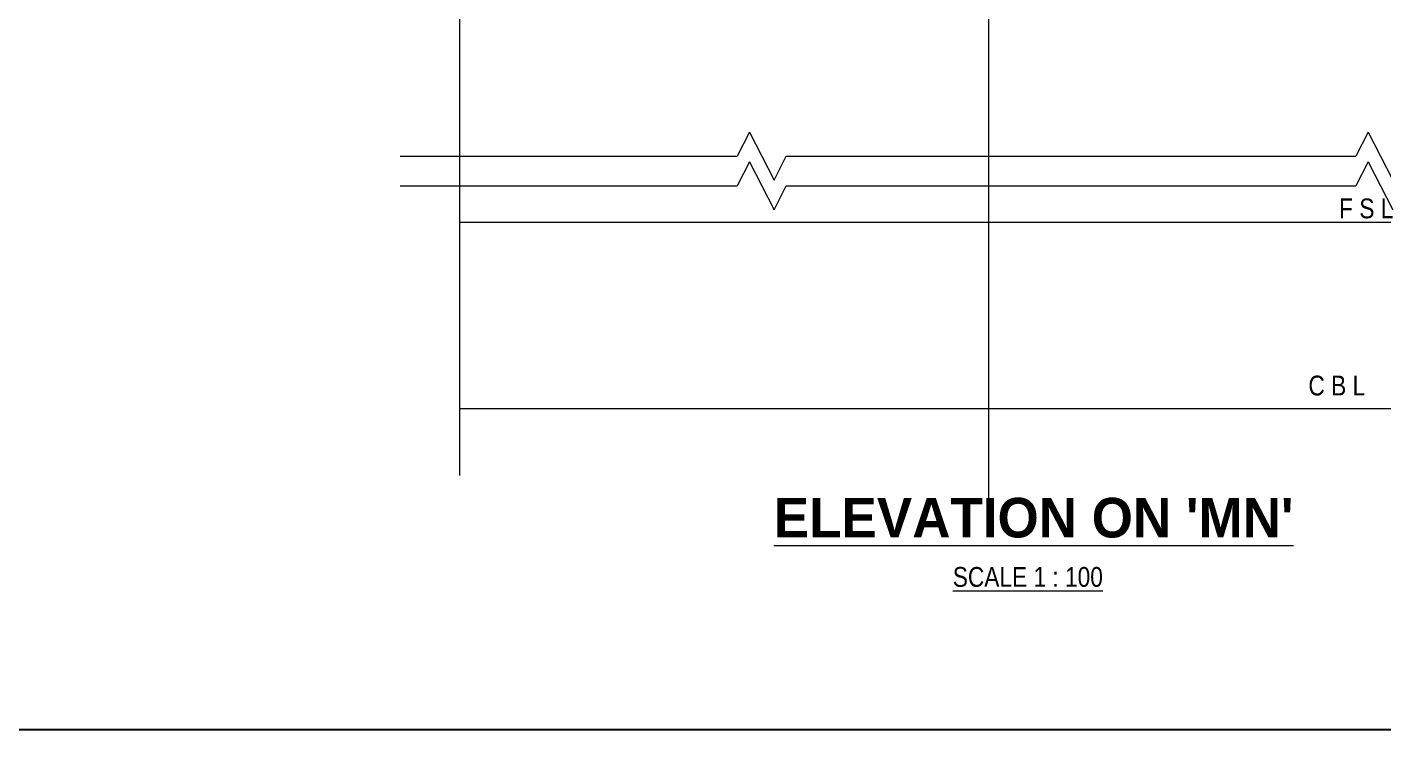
# Model space of a CAD drawing. Header units: millimetres. Extents: x -50489 to 84851, y 124916 to 300735.
# Drawn here: x 28368 to 45477, y 124916 to 133790 of the extents above; entities that cross this region are included whole.
import ezdxf
from ezdxf.enums import TextEntityAlignment as Align

# ---------------------------------------------------------------- set-up
doc = ezdxf.new("R2010")
doc.units = ezdxf.units.MM
doc.layers.add('canal', color=7, linetype='Continuous')
doc.styles.add('arn', font='ARIALN.TTF')
doc.styles.add('CITYBLUEPR', font='cityb___.ttf')

msp = doc.modelspace()

# ---------------------------------------------------------------- linework, layer by layer
at = {"lineweight": 5}
for p, q in [((40499.2, 144295.5), (40499.2, 127696.5)), ((33824.5, 136202.1), (33824, 128127.6)), ((37484.3, 132462.2), (37329.8, 132158.6)), ((37484.6, 132462.2), (37793.9, 131855.3)), ((45292, 132462.2), (45137.5, 132158.6)), ((45292.3, 132462.2), (45601.6, 131855.3)), ((33074.9, 132158.8), (37329.9, 132158.8)), ((37484.3, 132087.1), (37329.8, 131783.6)), ((37484.6, 132087.1), (37793.9, 131480.3)), ((37793.9, 131855.3), (37948.6, 132158.8)), ((37948.6, 132158.8), (45137.6, 132158.8)), ((45292, 132087.1), (45137.5, 131783.6)), ((45292.3, 132087.1), (45601.6, 131480.3)), ((33074.9, 131783.7), (37329.9, 131783.7)), ((37793.9, 131480.3), (37948.6, 131783.7)), ((37948.6, 131783.7), (45137.6, 131783.7)), ((33824, 128974.4), (47545.9, 128974.4))]:
    msp.add_line(p, q, dxfattribs=at)
at = {"layer": 'canal', "lineweight": 5, "ltscale": 500}
msp.add_line((47546.4, 131324.4), (33824.5, 131324.4), dxfattribs=at)
at = {"layer": 'canal', "linetype": 'Continuous'}
msp.add_lwpolyline([(84850.6, 124915.5), (6342.2, 124915.5), (6342.2, 179915.5), (84850.6, 179915.5)], close=True, dxfattribs=at)

# ---------------------------------------------------------------- texts
at = {"lineweight": 5, "style": 'arn'}
for s, p in [('C B L', (44537.4, 129138.7)), ('%%uSCALE 1 : 100', (40049.3, 126722.3))]:
    msp.add_text(s, height=250, dxfattribs=at).set_placement(p)
at = {"lineweight": 5, "style": 'CITYBLUEPR'}
msp.add_text("%%uELEVATION ON 'MN'", height=500, dxfattribs=at).set_placement((41070.2, 127345.4), align=Align.CENTER)
at = {"layer": 'canal', "lineweight": 5, "style": 'arn'}
msp.add_text('F S L', height=250, dxfattribs=at).set_placement((44925.3, 131375.5))

doc.saveas('drawing.dxf')
